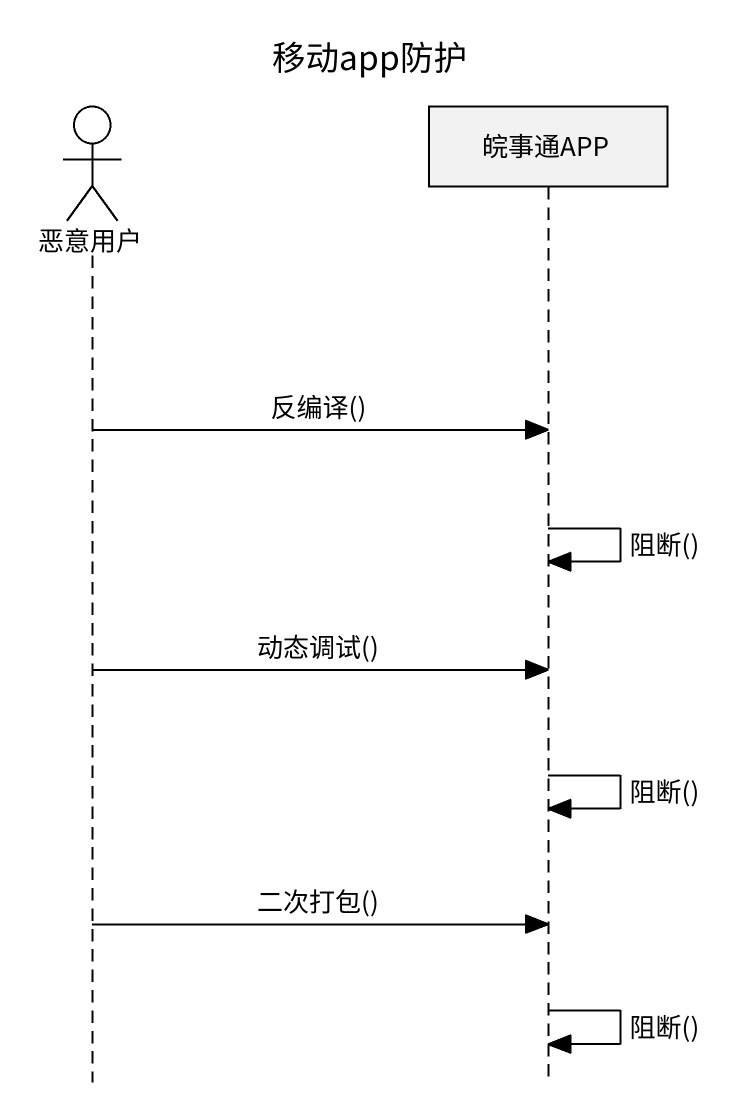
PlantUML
@startuml
title 移动app防护
hide footbox
actor 恶意用户
participant 皖事通APP

恶意用户 -> 皖事通APP : 反编译()
皖事通APP -> 皖事通APP : 阻断()
恶意用户 -> 皖事通APP : 动态调试()
皖事通APP -> 皖事通APP : 阻断()
恶意用户 -> 皖事通APP : 二次打包()
皖事通APP -> 皖事通APP : 阻断()
@enduml
